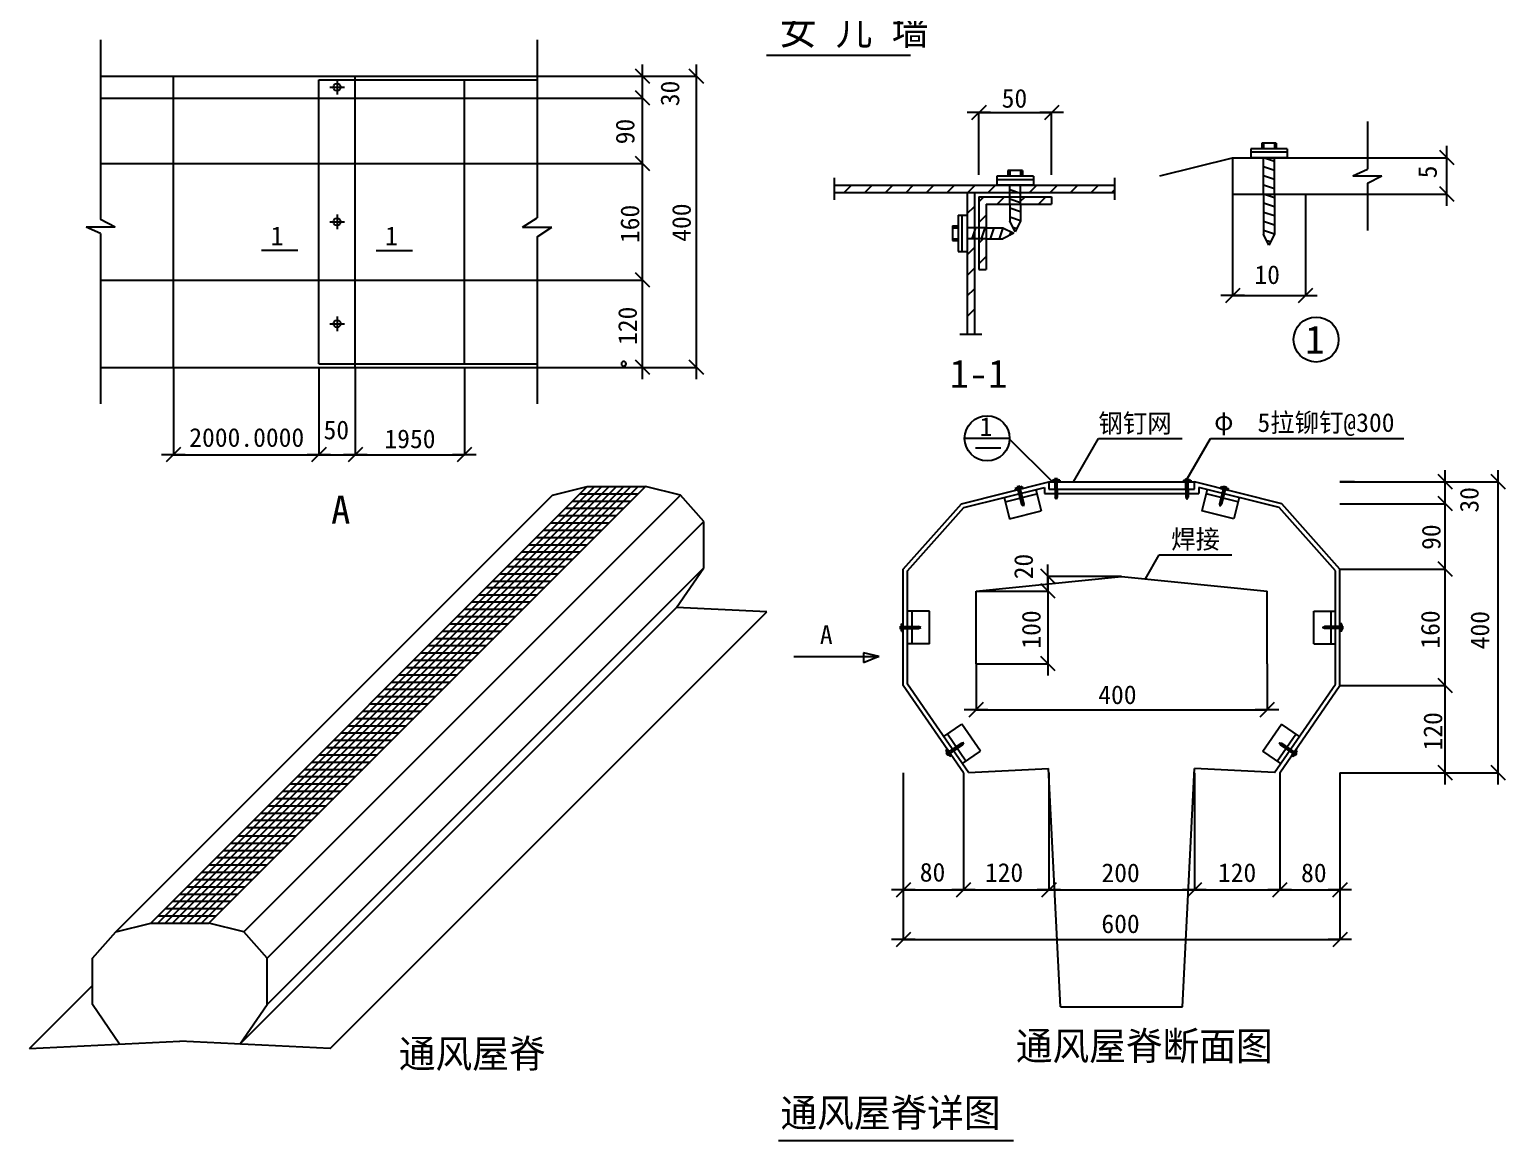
# Model space of a CAD drawing. Header units: metres. Extents: x -368 to 19916, y 1389 to 32176.
# Drawn here: x -368 to 19916, y 1389 to 16653 of the extents above; entities that cross this region are included whole.
import ezdxf

# ---------------------------------------------------------------- set-up
doc = ezdxf.new("R2010")
doc.units = ezdxf.units.M
for name, color, linetype in [('1', 2, 'Continuous'), ('2', 3, 'Continuous'), ('3', 4, 'Continuous'), ('4', 5, 'Continuous'), ('5', 6, 'Continuous'), ('标注', 2, 'Continuous')]:
    doc.layers.add(name, color=color, linetype=linetype)

# ---------------------------------------------------------------- blocks, each defined once
blk = doc.blocks.new('DOT')
at = {"layer": '2'}
blk.add_lwpolyline([(-32.5, 0, 1), (32.5, 0, 1)], format="xyb", close=True, dxfattribs=at)
blk = doc.blocks.new('_ArchTick')
blk.add_line((-0.54, 0), (0.54, 0))
at = {"color": 5, "linetype": 'ByBlock'}
blk.add_lwpolyline([(-0.33, -0.33), (0.33, 0.33)], dxfattribs=at)

msp = doc.modelspace()

# ---------------------------------------------------------------- hatches: boundary and pattern name
h = msp.add_hatch()
h.set_pattern_fill('PLAST', scale=3000)
h.paths.add_polyline_path([(18018.78, 14391.26), (18018.78, 14591.21), (18218.78, 14641.21), (17818.78, 14641.21), (18018.78, 14691.21), (18018.78, 14891.26), (16740.32, 14891.26), (16740.32, 14391.26), (17165.32, 14391.26)])
h.paths.add_polyline_path([(16165.32, 14391.26), (16590.32, 14391.26), (16590.32, 14891.26), (16415.32, 14891.26), (16165.32, 14891.26)])
at = {"layer": '5'}
h = msp.add_hatch(dxfattribs=at)
h.set_pattern_fill('PLAST', scale=1000)
h.paths.add_polyline_path([(15439.99, 10338.48), (15524.99, 10338.48), (15524.99, 10438.48), (15489.99, 10438.48), (13754.99, 10438.48), (13754.99, 10338.48), (13839.99, 10338.48)])
h.paths.add_polyline_path([(13724.99, 10438.48), (13689.99, 10438.48), (13639.99, 10438.48), (13639.99, 10338.48), (13724.99, 10338.48)])
h.paths.add_polyline_path([(15554.99, 10338.48), (15639.99, 10338.48), (15639.99, 10438.48), (15554.99, 10438.48)])

# ---------------------------------------------------------------- linework, layer by layer
for p, q in [((9760.41, 16301.94), (11739.27, 16301.94)), ((1608.27, 12011.07), (1608.27, 16011.07)), ((3608.27, 15961.07), (4108.27, 15961.07)), ((3608.27, 12061.07), (3608.27, 15961.07)), ((5608.27, 12061.07), (5608.27, 15961.07)), ((16165.32, 14891.26), (18018.78, 14891.26)), ((16740.32, 14841.26), (16590.32, 14891.26)), ((16590.32, 14391.26), (16590.32, 14891.26)), ((16740.32, 14391.26), (16740.32, 14891.26)), ((16740.32, 14716.26), (16590.32, 14766.26)), ((16740.32, 14591.26), (16590.32, 14641.26)), ((13102.61, 14254.59), (13102.61, 14514.59)), ((13252.61, 14398.73), (13102.61, 14448.73)), ((13252.61, 14254.59), (13252.61, 14514.59)), ((16740.32, 14466.26), (16590.32, 14516.26)), ((13252.61, 14273.73), (13102.61, 14323.73)), ((17165.32, 14391.26), (18018.78, 14391.26)), ((12777.61, 13929.59), (12517.61, 13929.59)), ((12633.48, 13929.59), (12583.48, 13779.59)), ((12758.48, 13929.59), (12708.48, 13779.59)), ((12777.61, 13779.59), (12517.61, 13779.59)), ((3608.27, 12061.07), (4108.27, 12061.07)), ((13639.99, 10438.48), (15639.99, 10438.48)), ((13724.99, 10338.48), (13724.99, 10438.48)), ((13754.99, 10338.48), (13754.99, 10438.48)), ((15524.99, 10338.48), (15524.99, 10438.48)), ((15554.99, 10338.48), (15554.99, 10438.48)), ((13839.99, 10338.48), (15439.99, 10338.48)), ((10137.05, 8036.4), (11306.44, 8036.4)), ((11306.44, 8036.4), (11092.9, 8087.21)), ((11092.9, 8087.21), (11092.9, 7955.09)), ((11092.9, 7955.09), (11296.27, 8036.4)), ((9922.88, 1388.73), (13153.94, 1388.73))]:
    msp.add_line(p, q)
at = {"layer": '1'}
for p, q in [((15165.32, 14641.26), (16165.32, 14891.26)), ((16165.32, 14891.26), (16165.32, 14391.26)), ((16165.32, 14391.26), (17165.32, 14391.26)), ((3321.34, 13615.87), (2821.34, 13615.87)), ((4395.21, 13615.87), (4895.21, 13615.87)), ((6817.07, 10254.89), (7297.07, 10374.89)), ((7297.07, 10374.89), (8097.07, 10374.89)), ((8577.07, 10254.89), (8097.07, 10374.89)), ((12439.99, 10138.48), (13639.99, 10438.48)), ((13639.99, 10438.48), (13639.99, 10338.48)), ((15639.99, 10338.48), (15639.99, 10438.48)), ((16839.99, 10138.48), (15639.99, 10438.48)), ((8897.07, 9894.89), (8577.07, 10254.89)), ((13639.99, 10338.48), (13839.99, 10338.48)), ((15439.99, 10338.48), (15639.99, 10338.48)), ((11639.99, 9238.48), (12439.99, 10138.48)), ((17639.99, 9238.48), (16839.99, 10138.48)), ((8897.07, 9254.89), (8897.07, 9894.89)), ((8523.65, 8713.67), (8897.07, 9254.89)), ((11639.99, 7638.48), (11639.99, 9238.48)), ((12639.99, 8938.48), (14639.99, 9138.48)), ((14639.99, 9138.48), (16639.99, 8938.48)), ((17639.99, 7638.48), (17639.99, 9238.48)), ((12639.99, 7938.48), (12639.99, 8938.48)), ((16639.99, 7938.48), (16639.99, 8938.48)), ((12466.7, 6440.29), (11639.99, 7638.48)), ((16813.27, 6440.29), (17639.99, 7638.48)), ((817.07, 4254.89), (1297.07, 4374.89)), ((1297.07, 4374.89), (2097.07, 4374.89)), ((2577.07, 4254.89), (2097.07, 4374.89)), ((497.07, 3894.89), (817.07, 4254.89)), ((2897.07, 3894.89), (2577.07, 4254.89)), ((497.07, 3254.89), (497.07, 3894.89)), ((2897.07, 3254.89), (2897.07, 3894.89)), ((870.49, 2713.67), (497.07, 3254.89)), ((2523.65, 2713.67), (2897.07, 3254.89))]:
    msp.add_line(p, q, dxfattribs=at)
msp.add_circle((17313.39, 12393.36), 309.5, dxfattribs=at)
at = {"layer": '2'}
for p, q in [((608.27, 16511.07), (608.27, 14041.99)), ((6608.27, 16511.07), (6608.27, 14064.63)), ((608.27, 16011.07), (6608.27, 16011.07)), ((3758.27, 15861.07), (3958.27, 15861.07)), ((3858.27, 15961.07), (3858.27, 15761.07)), ((4108.27, 12011.07), (4108.27, 16011.07)), ((4108.27, 15961.07), (6608.27, 15961.07)), ((608.27, 15711.07), (6608.27, 15711.07)), ((18018.78, 15391.26), (18018.78, 14735.32)), ((16415.32, 15016.26), (16415.32, 14891.26)), ((16915.32, 15016.26), (16415.32, 15016.26)), ((16765.32, 15091.26), (16565.32, 15091.26)), ((16565.32, 15091.26), (16565.32, 15016.26)), ((16590.32, 15091.26), (16590.32, 15016.26)), ((16740.32, 15091.26), (16740.32, 15016.26)), ((16765.32, 15091.26), (16765.32, 15016.26)), ((16915.32, 15016.26), (16915.32, 14891.26)), ((608.27, 14811.07), (6608.27, 14811.07)), ((16915.32, 14966.26), (16415.32, 14966.26)), ((16915.32, 14891.26), (16415.32, 14891.26)), ((16586.34, 14891.26), (16736.34, 14891.26)), ((10692.53, 14314.59), (10692.53, 14614.59)), ((12927.61, 14639.59), (12927.61, 14514.59)), ((13427.61, 14639.59), (12927.61, 14639.59)), ((13277.61, 14714.59), (13077.61, 14714.59)), ((13077.61, 14714.59), (13077.61, 14639.59)), ((13102.61, 14714.59), (13102.61, 14639.59)), ((13252.61, 14714.59), (13252.61, 14639.59)), ((13277.61, 14714.59), (13277.61, 14639.59)), ((13427.61, 14639.59), (13427.61, 14514.59)), ((14542.7, 14614.59), (14542.7, 14314.59)), ((17818.78, 14641.21), (18018.78, 14735.32)), ((17818.78, 14641.21), (18218.78, 14641.21)), ((18018.78, 14541.73), (18218.78, 14641.21)), ((10692.53, 14514.59), (14542.7, 14514.59)), ((10692.53, 14414.59), (14542.7, 14414.59)), ((12517.61, 14414.59), (12517.61, 12468.17)), ((12617.61, 14414.59), (12617.61, 12468.17)), ((13427.61, 14589.59), (12927.61, 14589.59)), ((13427.61, 14514.59), (12927.61, 14514.59)), ((18018.78, 14541.73), (18018.78, 13891.26)), ((12677.61, 14354.59), (13677.61, 14354.59)), ((12677.61, 14354.59), (12677.61, 13354.59)), ((12777.61, 14254.59), (13677.61, 14254.59)), ((12777.61, 14254.59), (12777.61, 13354.59)), ((13102.61, 14254.59), (13102.61, 14023.73)), ((13252.61, 14254.59), (13252.61, 14023.73)), ((13677.61, 14354.59), (13677.61, 14254.59)), ((16590.32, 14391.26), (16590.32, 13841.26)), ((16740.32, 14341.26), (16590.32, 14391.26)), ((16740.32, 14216.26), (16590.32, 14266.26)), ((16740.32, 14391.26), (16740.32, 13841.26)), ((808.27, 13938.2), (608.27, 14041.99)), ((3758.27, 14011.07), (3958.27, 14011.07)), ((3858.27, 14111.07), (3858.27, 13911.07)), ((6408.27, 13938.2), (6608.27, 14064.63)), ((12392.61, 14104.59), (12517.61, 14104.59)), ((12392.61, 14104.59), (12392.61, 13604.59)), ((12442.61, 14104.59), (12442.61, 13604.59)), ((12517.61, 14104.59), (12517.61, 13604.59)), ((13177.61, 13873.73), (13102.61, 14023.73)), ((13252.61, 14023.73), (13177.61, 13873.73)), ((16740.32, 14091.26), (16590.32, 14141.26)), ((16740.32, 13966.26), (16590.32, 14016.26)), ((808.27, 13938.2), (408.27, 13938.2)), ((608.27, 13848.89), (408.27, 13938.2)), ((608.27, 13848.89), (608.27, 11511.07)), ((6408.27, 13938.2), (6808.27, 13938.2)), ((6608.27, 13806.41), (6808.27, 13938.2)), ((6608.27, 13806.41), (6608.27, 11511.07)), ((12317.61, 13954.59), (12392.61, 13954.59)), ((12317.61, 13954.59), (12317.61, 13754.59)), ((12317.61, 13929.59), (12392.61, 13929.59)), ((12777.61, 13929.59), (13008.48, 13929.59)), ((13008.48, 13929.59), (13158.48, 13854.59)), ((13158.48, 13854.59), (13008.48, 13779.59)), ((16740.32, 13841.26), (16590.32, 13891.26)), ((16665.32, 13691.26), (16590.32, 13841.26)), ((16740.32, 13841.26), (16665.32, 13691.26)), ((12317.61, 13779.59), (12392.61, 13779.59)), ((12317.61, 13754.59), (12392.61, 13754.59)), ((12392.61, 13604.59), (12517.61, 13604.59)), ((12777.61, 13779.59), (13008.48, 13779.59)), ((16686.75, 13734.11), (16635.32, 13751.26)), ((608.27, 13211.07), (6608.27, 13211.07)), ((12677.61, 13354.59), (12777.61, 13354.59)), ((3758.27, 12611.07), (3958.27, 12611.07)), ((3858.27, 12711.07), (3858.27, 12511.07)), ((12417.61, 12468.17), (12717.61, 12468.17)), ((608.27, 12011.07), (6608.27, 12011.07)), ((4108.27, 12061.07), (6608.27, 12061.07)), ((13092.21, 11036.26), (12482.71, 11036.26)), ((13689.99, 10438.48), (13092.21, 11036.26)), ((13979.4, 10438.48), (14324.53, 11036.26)), ((14324.53, 11036.26), (15471.59, 11036.26)), ((15541.88, 10478.48), (15863.92, 11036.26)), ((15863.92, 11036.26), (18516.8, 11036.26)), ((12981.59, 10902.83), (12630.06, 10902.83)), ((1297.07, 4374.89), (7297.07, 10374.89)), ((2097.07, 4374.89), (8097.07, 10374.89)), ((12472.52, 10084.77), (13579.99, 10361.63)), ((13272.36, 10372.59), (13175.37, 10348.24)), ((13175.37, 10348.24), (13181.46, 10324)), ((13274.8, 10362.89), (13177.81, 10338.55)), ((13278.45, 10348.35), (13181.46, 10324)), ((13239.62, 10379.84), (13200.82, 10370.1)), ((13200.82, 10370.1), (13204.47, 10355.55)), ((13205.67, 10371.32), (13209.32, 10356.77)), ((13234.77, 10378.62), (13238.42, 10364.07)), ((13239.62, 10379.84), (13243.27, 10365.29)), ((13272.36, 10372.59), (13278.45, 10348.35)), ((13579.99, 10361.63), (13579.99, 10278.48)), ((13689.99, 10463.48), (13689.99, 10438.48)), ((13789.99, 10463.48), (13689.99, 10463.48)), ((13789.99, 10453.48), (13689.99, 10453.48)), ((13789.99, 10438.48), (13689.99, 10438.48)), ((13719.99, 10478.48), (13719.99, 10463.48)), ((13759.99, 10478.48), (13719.99, 10478.48)), ((13724.19, 10438.48), (13754.19, 10438.48)), ((13724.99, 10478.48), (13724.99, 10463.48)), ((13754.99, 10478.48), (13754.99, 10463.48)), ((13759.99, 10478.48), (13759.99, 10463.48)), ((13789.99, 10463.48), (13789.99, 10438.48)), ((15489.99, 10463.48), (15489.99, 10438.48)), ((15489.99, 10463.48), (15589.99, 10463.48)), ((15489.99, 10453.48), (15589.99, 10453.48)), ((15489.99, 10438.48), (15589.99, 10438.48)), ((15519.99, 10478.48), (15559.99, 10478.48)), ((15519.99, 10478.48), (15519.99, 10463.48)), ((15524.99, 10478.48), (15524.99, 10463.48)), ((15555.78, 10438.48), (15525.78, 10438.48)), ((15554.99, 10478.48), (15554.99, 10463.48)), ((15559.99, 10478.48), (15559.99, 10463.48)), ((15589.99, 10463.48), (15589.99, 10438.48)), ((15699.99, 10361.63), (15699.99, 10278.48)), ((16807.45, 10084.77), (15699.99, 10361.63)), ((16007.61, 10372.59), (16001.52, 10348.35)), ((16001.52, 10348.35), (16098.51, 10324)), ((16005.17, 10362.89), (16102.16, 10338.55)), ((16007.61, 10372.59), (16104.6, 10348.24)), ((16040.36, 10379.84), (16036.7, 10365.29)), ((16040.36, 10379.84), (16079.15, 10370.1)), ((16045.2, 10378.62), (16041.55, 10364.07)), ((16074.3, 10371.32), (16070.65, 10356.77)), ((16079.15, 10370.1), (16075.5, 10355.55)), ((16104.6, 10348.24), (16098.51, 10324)), ((817.07, 4254.89), (6817.07, 10254.89)), ((2577.07, 4254.89), (8577.07, 10254.89)), ((13026.25, 10223.2), (13099.01, 9932.16)), ((13040.8, 10164.99), (13477.37, 10274.13)), ((13214.64, 10332.33), (13243.73, 10339.63)), ((13246.94, 10330.13), (13215.41, 10332.52)), ((13215.41, 10332.52), (13266.54, 10128.84)), ((13253.03, 10305.88), (13221.5, 10308.27)), ((13259.12, 10281.63), (13227.58, 10284.02)), ((13265.2, 10257.38), (13233.67, 10259.78)), ((13271.29, 10233.13), (13239.76, 10235.53)), ((13244.51, 10339.82), (13295.64, 10136.14)), ((13277.38, 10208.89), (13245.85, 10211.28)), ((13283.46, 10184.64), (13251.93, 10187.03)), ((13289.55, 10160.39), (13258.02, 10162.79)), ((13462.82, 10332.34), (13535.58, 10041.3)), ((13579.99, 10278.48), (15699.99, 10278.48)), ((13724.99, 10338.48), (13724.99, 10228.48)), ((13754.99, 10328.48), (13724.99, 10338.48)), ((13754.99, 10303.48), (13724.99, 10313.48)), ((13754.99, 10278.48), (13724.99, 10288.48)), ((13754.99, 10253.48), (13724.99, 10263.48)), ((13754.99, 10228.48), (13724.99, 10238.48)), ((13739.99, 10198.48), (13724.99, 10228.48)), ((13744.27, 10207.05), (13733.99, 10210.48)), ((13754.99, 10228.48), (13739.99, 10198.48)), ((13754.99, 10338.48), (13754.99, 10228.48)), ((15524.99, 10328.48), (15554.99, 10338.48)), ((15524.99, 10338.48), (15524.99, 10228.48)), ((15524.99, 10303.48), (15554.99, 10313.48)), ((15524.99, 10278.48), (15554.99, 10288.48)), ((15524.99, 10253.48), (15554.99, 10263.48)), ((15524.99, 10228.48), (15554.99, 10238.48)), ((15524.99, 10228.48), (15539.99, 10198.48)), ((15535.7, 10207.05), (15545.99, 10210.48)), ((15539.99, 10198.48), (15554.99, 10228.48)), ((15554.99, 10338.48), (15554.99, 10228.48)), ((15817.16, 10332.34), (15744.39, 10041.3)), ((16239.17, 10164.99), (15802.6, 10274.13)), ((16035.46, 10339.82), (15984.33, 10136.14)), ((15990.42, 10160.39), (16021.95, 10162.79)), ((15996.51, 10184.64), (16028.04, 10187.03)), ((16002.59, 10208.89), (16034.12, 10211.28)), ((16008.68, 10233.13), (16040.21, 10235.53)), ((16064.56, 10332.52), (16013.43, 10128.84)), ((16014.77, 10257.38), (16046.3, 10259.78)), ((16020.86, 10281.63), (16052.39, 10284.02)), ((16026.94, 10305.88), (16058.47, 10308.27)), ((16033.03, 10330.13), (16064.56, 10332.52)), ((16065.33, 10332.33), (16036.24, 10339.63)), ((16253.72, 10223.2), (16180.96, 9932.16)), ((11699.99, 9215.67), (12472.52, 10084.77)), ((13099.01, 9932.16), (13535.58, 10041.3)), ((13295.64, 10136.14), (13264.11, 10138.54)), ((13288.4, 10103.4), (13266.54, 10128.84)), ((13290.47, 10112.75), (13279.65, 10113.57)), ((13295.64, 10136.14), (13288.4, 10103.4)), ((16180.96, 9932.16), (15744.39, 10041.3)), ((15984.33, 10136.14), (16015.86, 10138.54)), ((15984.33, 10136.14), (15991.57, 10103.4)), ((15989.5, 10112.75), (16000.32, 10113.57)), ((15991.57, 10103.4), (16013.43, 10128.84)), ((17579.99, 9215.67), (16807.45, 10084.77)), ((17640.05, 10138.48), (19089.14, 10138.48)), ((19088.96, 9238.66), (19088.96, 10138.3)), ((2897.07, 3894.89), (8897.07, 9894.89)), ((14966.82, 9105.8), (15156.91, 9435.02)), ((15156.91, 9435.02), (16156.91, 9435.02)), ((2897.07, 3254.89), (8897.07, 9254.89)), ((11699.99, 7657.17), (11699.99, 9215.67)), ((17579.99, 7657.17), (17579.99, 9215.67)), ((2523.65, 2713.67), (8523.65, 8713.67)), ((3762.46, 2651.73), (9762.46, 8651.73)), ((9762.46, 8651.73), (8523.65, 8713.67)), ((11999.99, 8661.42), (11699.99, 8661.42)), ((11759.99, 8211.42), (11759.99, 8661.42)), ((11999.99, 8211.42), (11999.99, 8661.42)), ((17279.99, 8211.42), (17279.99, 8661.42)), ((17279.99, 8661.42), (17579.99, 8661.42)), ((17519.99, 8211.42), (17519.99, 8661.42)), ((11599.99, 8416.44), (11599.99, 8456.44)), ((11599.99, 8456.44), (11614.99, 8456.44)), ((11599.99, 8451.44), (11614.99, 8451.44)), ((11599.99, 8421.44), (11614.99, 8421.44)), ((11599.99, 8416.44), (11614.99, 8416.44)), ((11614.99, 8486.44), (11639.99, 8486.44)), ((11614.99, 8386.44), (11614.99, 8486.44)), ((11614.99, 8386.44), (11639.99, 8386.44)), ((11624.99, 8386.44), (11624.99, 8486.44)), ((11639.99, 8386.44), (11639.99, 8486.44)), ((11639.99, 8452.23), (11639.99, 8422.23)), ((11639.99, 8451.44), (11849.99, 8451.44)), ((11639.99, 8421.44), (11849.99, 8421.44)), ((11674.99, 8421.44), (11664.99, 8451.44)), ((11699.99, 8421.44), (11689.99, 8451.44)), ((11724.99, 8421.44), (11714.99, 8451.44)), ((11749.99, 8421.44), (11739.99, 8451.44)), ((11774.99, 8421.44), (11764.99, 8451.44)), ((11799.99, 8421.44), (11789.99, 8451.44)), ((11824.99, 8421.44), (11814.99, 8451.44)), ((11849.99, 8421.44), (11839.99, 8451.44)), ((11879.99, 8436.44), (11849.99, 8451.44)), ((11849.99, 8421.44), (11879.99, 8436.44)), ((11871.41, 8432.15), (11867.99, 8442.44)), ((17399.99, 8436.44), (17429.99, 8451.44)), ((17429.99, 8421.44), (17399.99, 8436.44)), ((17408.56, 8432.15), (17411.99, 8442.44)), ((17639.99, 8451.44), (17429.99, 8451.44)), ((17429.99, 8421.44), (17439.99, 8451.44)), ((17639.99, 8421.44), (17429.99, 8421.44)), ((17454.99, 8421.44), (17464.99, 8451.44)), ((17479.99, 8421.44), (17489.99, 8451.44)), ((17504.99, 8421.44), (17514.99, 8451.44)), ((17529.99, 8421.44), (17539.99, 8451.44)), ((17554.99, 8421.44), (17564.99, 8451.44)), ((17579.99, 8421.44), (17589.99, 8451.44)), ((17604.99, 8421.44), (17614.99, 8451.44)), ((17639.99, 8386.44), (17639.99, 8486.44)), ((17664.99, 8486.44), (17639.99, 8486.44)), ((17639.99, 8452.23), (17639.99, 8422.23)), ((17664.99, 8386.44), (17639.99, 8386.44)), ((17654.99, 8386.44), (17654.99, 8486.44)), ((17664.99, 8386.44), (17664.99, 8486.44)), ((17679.99, 8456.44), (17664.99, 8456.44)), ((17679.99, 8451.44), (17664.99, 8451.44)), ((17679.99, 8421.44), (17664.99, 8421.44)), ((17679.99, 8416.44), (17664.99, 8416.44)), ((17679.99, 8416.44), (17679.99, 8456.44)), ((11999.99, 8211.42), (11699.99, 8211.42)), ((17279.99, 8211.42), (17579.99, 8211.42)), ((12537.16, 6443.81), (11699.99, 7657.17)), ((16742.81, 6443.81), (17579.99, 7657.17)), ((12196.42, 6937.67), (12443.35, 7108.04)), ((12698.9, 6737.65), (12443.35, 7108.04)), ((16581.07, 6737.65), (16836.62, 7108.04)), ((17083.55, 6937.67), (16836.62, 7108.04)), ((12501.36, 6601.35), (12245.8, 6971.74)), ((16778.61, 6601.35), (17034.17, 6971.74)), ((12225.84, 6745.35), (12246.42, 6759.55)), ((12282.63, 6663.04), (12225.84, 6745.35)), ((12230.53, 6712.14), (12242.88, 6720.66)), ((12253.25, 6679.22), (12230.53, 6712.14)), ((12233.37, 6708.03), (12245.72, 6716.54)), ((12290.86, 6668.72), (12234.07, 6751.03)), ((12303.21, 6677.24), (12246.42, 6759.55)), ((12265.84, 6731.4), (12282.88, 6706.7)), ((12266.29, 6730.74), (12439.14, 6850)), ((12283.33, 6706.05), (12456.18, 6825.31)), ((12312.14, 6725.93), (12286.87, 6744.94)), ((12332.72, 6740.12), (12307.45, 6759.14)), ((12353.29, 6754.32), (12328.02, 6773.34)), ((12373.87, 6768.52), (12348.6, 6787.53)), ((12394.45, 6782.72), (12369.18, 6801.73)), ((12415.02, 6796.91), (12389.76, 6815.93)), ((12435.6, 6811.11), (12410.33, 6830.13)), ((12456.18, 6825.31), (12430.91, 6844.32)), ((12472.35, 6854.69), (12439.14, 6850)), ((12451.98, 6567.27), (12698.9, 6737.65)), ((12456.18, 6825.31), (12472.35, 6854.69)), ((12467.73, 6846.3), (12459.07, 6852.82)), ((16827.99, 6567.27), (16581.07, 6737.65)), ((16823.79, 6825.31), (16807.62, 6854.69)), ((16807.62, 6854.69), (16840.83, 6850)), ((16812.24, 6846.3), (16820.9, 6852.82)), ((16823.79, 6825.31), (16849.06, 6844.32)), ((16996.64, 6706.05), (16823.79, 6825.31)), ((17013.68, 6730.74), (16840.83, 6850)), ((16844.37, 6811.11), (16869.64, 6830.13)), ((16864.95, 6796.91), (16890.21, 6815.93)), ((16885.52, 6782.72), (16910.79, 6801.73)), ((16906.1, 6768.52), (16931.37, 6787.53)), ((16926.68, 6754.32), (16951.95, 6773.34)), ((16947.25, 6740.12), (16972.52, 6759.14)), ((16967.83, 6725.93), (16993.1, 6744.94)), ((16976.76, 6677.24), (17033.55, 6759.55)), ((16989.11, 6668.72), (17045.9, 6751.03)), ((17014.13, 6731.4), (16997.09, 6706.7)), ((16997.34, 6663.04), (17054.13, 6745.35)), ((17026.72, 6679.22), (17049.44, 6712.14)), ((17054.13, 6745.35), (17033.55, 6759.55)), ((17046.6, 6708.03), (17034.26, 6716.54)), ((17049.44, 6712.14), (17037.09, 6720.66)), ((12250.41, 6683.33), (12262.75, 6691.85)), ((12253.25, 6679.22), (12265.59, 6687.74)), ((12282.63, 6663.04), (12303.21, 6677.24)), ((12537.16, 6443.81), (13636.97, 6498.8)), ((13800.76, 3222.89), (13636.97, 6498.8)), ((15479.21, 3222.89), (15643, 6498.8)), ((16742.81, 6443.81), (15643, 6498.8)), ((16997.34, 6663.04), (16976.76, 6677.24)), ((17026.72, 6679.22), (17014.38, 6687.74)), ((17029.56, 6683.33), (17017.22, 6691.85)), ((-368.32, 2651.73), (497.07, 3517.12)), ((13800.76, 3222.89), (15479.21, 3222.89)), ((-368.32, 2651.73), (1697.07, 2755)), ((3762.46, 2651.73), (1697.07, 2755))]:
    msp.add_line(p, q, dxfattribs=at)
for centre, radius in [((3858.27, 15861.07), 50), ((3858.27, 14011.07), 50), ((3858.27, 12611.07), 50), ((12792.21, 11036.26), 309.5)]:
    msp.add_circle(centre, radius, dxfattribs=at)
for points in [[(19088.93, 10138.3), (19088.99, 10138.3), (19088.96, 10138.48)], [(19088.93, 9238.66), (19088.99, 9238.66), (19088.96, 9238.48)]]:
    msp.add_solid(points, dxfattribs=at)
at = {"layer": '3'}
for p, q in [((6608.34, 16011.07), (8057.43, 16011.07)), ((6608.34, 16011.07), (8797.95, 16011.07)), ((8057.25, 15711.25), (8057.25, 16010.89)), ((8797.77, 12011.25), (8797.77, 16010.89)), ((6608.34, 15711.07), (8057.43, 15711.07)), ((6608.34, 15711.07), (8057.43, 15711.07)), ((8057.25, 14811.25), (8057.25, 15710.89)), ((12677.61, 14654.59), (12677.61, 15511.88)), ((12677.79, 15511.7), (13677.43, 15511.7)), ((13677.61, 14654.59), (13677.61, 15511.88)), ((6608.34, 14811.07), (8057.43, 14811.07)), ((6608.34, 14811.07), (8057.43, 14811.07)), ((8057.25, 13211.25), (8057.25, 14810.89)), ((18018.85, 14891.26), (19111.77, 14891.26)), ((19111.59, 14391.44), (19111.59, 14891.08)), ((16165.32, 14391.19), (16165.32, 12996.52)), ((17165.32, 14391.19), (17165.32, 12996.52)), ((18018.85, 14391.26), (19111.77, 14391.26)), ((6608.34, 13211.07), (8057.43, 13211.07)), ((6608.34, 13211.07), (8057.43, 13211.07)), ((8057.25, 12011.25), (8057.25, 13210.89)), ((16165.5, 12996.7), (17165.14, 12996.7)), ((1608.27, 12011.01), (1608.27, 10810.84)), ((3608.27, 12011.01), (3608.27, 10810.84)), ((3608.27, 12011.01), (3608.27, 10810.84)), ((4108.27, 12011.01), (4108.27, 10810.84)), ((4108.27, 12011.01), (4108.27, 10810.84)), ((5608.27, 12011.01), (5608.27, 10810.84)), ((6608.34, 12011.07), (8057.43, 12011.07)), ((6608.34, 12011.07), (8797.95, 12011.07)), ((1608.45, 10811.02), (3608.09, 10811.02)), ((3608.45, 10811.02), (4108.09, 10811.02)), ((4108.45, 10811.02), (5608.09, 10811.02)), ((17839.99, 10438.48), (17639.99, 10438.48)), ((17640.05, 10438.48), (19816.84, 10438.48)), ((17640.05, 10438.48), (19089.14, 10438.48)), ((19088.96, 10138.66), (19088.96, 10438.3)), ((19816.66, 6440.47), (19816.66, 10438.3)), ((17640.05, 10138.48), (19089.14, 10138.48)), ((14639.92, 9138.48), (13628.66, 9138.48)), ((13628.84, 8938.66), (13628.84, 9138.3)), ((17640.05, 9238.48), (19089.14, 9238.48)), ((19088.96, 7638.66), (19088.96, 9238.3)), ((12640.05, 8938.48), (13629.02, 8938.48)), ((12640.05, 8938.48), (13629.02, 8938.48)), ((13628.84, 7938.66), (13628.84, 8938.3)), ((12639.99, 7938.42), (12639.99, 7305.31)), ((12640.05, 7938.48), (13629.02, 7938.48)), ((16639.99, 7938.42), (16639.99, 7305.31)), ((17640.05, 7638.48), (19089.14, 7638.48)), ((19088.96, 6440.47), (19088.96, 7638.3)), ((12640.17, 7305.49), (16639.81, 7305.49)), ((11639.99, 6440.22), (11639.99, 4149.33)), ((11639.99, 6440.22), (11639.99, 4831.41)), ((12466.7, 6440.22), (12466.7, 4831.41)), ((13639.89, 6440.22), (13639.89, 4831.41)), ((15640.08, 6440.22), (15640.08, 4831.41)), ((16813.27, 6440.22), (16813.27, 4831.41)), ((17639.99, 6440.22), (17639.99, 4831.41)), ((17639.99, 6440.22), (17639.99, 4149.33)), ((17640.05, 6440.29), (19816.84, 6440.29)), ((17640.05, 6440.29), (19089.14, 6440.29)), ((11640.17, 4831.59), (12466.52, 4831.59)), ((12466.88, 4831.59), (13639.71, 4831.59)), ((13640.07, 4831.59), (15639.9, 4831.59)), ((15640.26, 4831.59), (16813.09, 4831.59)), ((16813.45, 4831.59), (17639.81, 4831.59)), ((11640.17, 4149.51), (17639.81, 4149.51))]:
    msp.add_line(p, q, dxfattribs=at)
for points in [[(8057.22, 16010.89), (8057.28, 16010.89), (8057.25, 16011.07)], [(8797.74, 16010.89), (8797.8, 16010.89), (8797.77, 16011.07)], [(8057.22, 15711.25), (8057.28, 15711.25), (8057.25, 15711.07)], [(8057.22, 15710.89), (8057.28, 15710.89), (8057.25, 15711.07)], [(12677.79, 15511.73), (12677.79, 15511.67), (12677.61, 15511.7)], [(13677.43, 15511.73), (13677.43, 15511.67), (13677.61, 15511.7)], [(8057.22, 14811.25), (8057.28, 14811.25), (8057.25, 14811.07)], [(8057.22, 14810.89), (8057.28, 14810.89), (8057.25, 14811.07)], [(19111.56, 14891.08), (19111.62, 14891.08), (19111.59, 14891.26)], [(19111.56, 14391.44), (19111.62, 14391.44), (19111.59, 14391.26)], [(8057.22, 13211.25), (8057.28, 13211.25), (8057.25, 13211.07)], [(8057.22, 13210.89), (8057.28, 13210.89), (8057.25, 13211.07)], [(16165.5, 12996.73), (16165.5, 12996.67), (16165.32, 12996.7)], [(17165.14, 12996.73), (17165.14, 12996.67), (17165.32, 12996.7)], [(8057.22, 12011.25), (8057.28, 12011.25), (8057.25, 12011.07)], [(8797.74, 12011.25), (8797.8, 12011.25), (8797.77, 12011.07)], [(1608.45, 10811.05), (1608.45, 10810.99), (1608.27, 10811.02)], [(3608.09, 10811.05), (3608.09, 10810.99), (3608.27, 10811.02)], [(3608.45, 10811.05), (3608.45, 10810.99), (3608.27, 10811.02)], [(4108.09, 10811.05), (4108.09, 10810.99), (4108.27, 10811.02)], [(4108.45, 10811.05), (4108.45, 10810.99), (4108.27, 10811.02)], [(5608.09, 10811.05), (5608.09, 10810.99), (5608.27, 10811.02)], [(19088.93, 10438.3), (19088.99, 10438.3), (19088.96, 10438.48)], [(19816.63, 10438.3), (19816.69, 10438.3), (19816.66, 10438.48)], [(19088.93, 10138.66), (19088.99, 10138.66), (19088.96, 10138.48)], [(13628.81, 9138.3), (13628.87, 9138.3), (13628.84, 9138.48)], [(19088.93, 9238.3), (19088.99, 9238.3), (19088.96, 9238.48)], [(13628.81, 8938.66), (13628.87, 8938.66), (13628.84, 8938.48)], [(13628.81, 8938.3), (13628.87, 8938.3), (13628.84, 8938.48)], [(13628.81, 7938.66), (13628.87, 7938.66), (13628.84, 7938.48)], [(19088.93, 7638.66), (19088.99, 7638.66), (19088.96, 7638.48)], [(19088.93, 7638.3), (19088.99, 7638.3), (19088.96, 7638.48)], [(12640.17, 7305.52), (12640.17, 7305.46), (12639.99, 7305.49)], [(16639.81, 7305.52), (16639.81, 7305.46), (16639.99, 7305.49)], [(19088.93, 6440.47), (19088.99, 6440.47), (19088.96, 6440.29)], [(19816.63, 6440.47), (19816.69, 6440.47), (19816.66, 6440.29)], [(11640.17, 4831.62), (11640.17, 4831.56), (11639.99, 4831.59)], [(12466.52, 4831.62), (12466.52, 4831.56), (12466.7, 4831.59)], [(12466.88, 4831.62), (12466.88, 4831.56), (12466.7, 4831.59)], [(13639.71, 4831.62), (13639.71, 4831.56), (13639.89, 4831.59)], [(13640.07, 4831.62), (13640.07, 4831.56), (13639.89, 4831.59)], [(15639.9, 4831.62), (15639.9, 4831.56), (15640.08, 4831.59)], [(15640.26, 4831.62), (15640.26, 4831.56), (15640.08, 4831.59)], [(16813.09, 4831.62), (16813.09, 4831.56), (16813.27, 4831.59)], [(16813.45, 4831.62), (16813.45, 4831.56), (16813.27, 4831.59)], [(17639.81, 4831.62), (17639.81, 4831.56), (17639.99, 4831.59)], [(11640.17, 4149.54), (11640.17, 4149.48), (11639.99, 4149.51)], [(17639.81, 4149.54), (17639.81, 4149.48), (17639.99, 4149.51)]]:
    msp.add_solid(points, dxfattribs=at)
at = {"layer": '5'}
for p, q in [((10828.69, 14414.59), (10928.69, 14514.59)), ((11111.53, 14414.59), (11211.53, 14514.59)), ((11394.38, 14414.59), (11494.38, 14514.59)), ((11677.22, 14414.59), (11777.22, 14514.59)), ((11960.06, 14414.59), (12060.06, 14514.59)), ((12242.9, 14414.59), (12342.9, 14514.59)), ((12517.61, 14406.46), (12525.75, 14414.59)), ((12525.75, 14414.59), (12625.75, 14514.59)), ((12808.59, 14414.59), (12908.59, 14514.59)), ((13374.27, 14414.59), (13474.27, 14514.59)), ((13657.12, 14414.59), (13757.12, 14514.59)), ((13939.96, 14414.59), (14039.96, 14514.59)), ((14222.8, 14414.59), (14322.8, 14514.59)), ((14505.65, 14414.59), (14542.7, 14451.65)), ((12517.61, 14123.62), (12617.61, 14223.62)), ((12677.61, 14283.62), (12748.59, 14354.59)), ((12931.43, 14254.59), (13031.43, 14354.59)), ((13252.61, 14292.93), (13314.27, 14354.59)), ((13497.12, 14254.59), (13597.12, 14354.59)), ((12677.61, 14000.77), (12777.61, 14100.77)), ((13252.61, 14148.73), (13102.61, 14198.73)), ((13252.61, 14023.73), (13102.61, 14073.73)), ((12883.48, 13929.59), (12833.48, 13779.59)), ((13008.48, 13929.59), (12958.48, 13779.59)), ((13115.62, 13876.02), (13098.48, 13824.59)), ((13199.04, 13916.59), (13147.61, 13933.73)), ((12517.61, 13557.93), (12617.61, 13657.93)), ((12677.61, 13717.93), (12739.27, 13779.59)), ((12677.61, 13435.09), (12777.61, 13535.09)), ((12517.61, 13275.09), (12617.61, 13375.09)), ((12517.61, 12992.25), (12617.61, 13092.25)), ((12517.61, 12709.4), (12617.61, 12809.4)), ((1397.07, 4374.89), (7397.07, 10374.89)), ((1497.07, 4374.89), (7497.07, 10374.89)), ((1597.07, 4374.89), (7597.07, 10374.89)), ((1697.07, 4374.89), (7697.07, 10374.89)), ((1797.07, 4374.89), (7797.07, 10374.89)), ((1897.07, 4374.89), (7897.07, 10374.89)), ((1997.07, 4374.89), (7997.07, 10374.89)), ((13754.99, 10428.48), (13724.99, 10438.48)), ((13754.99, 10403.48), (13724.99, 10413.48)), ((13754.99, 10378.48), (13724.99, 10388.48)), ((13754.99, 10353.48), (13724.99, 10363.48)), ((15524.99, 10428.48), (15554.99, 10438.48)), ((15524.99, 10403.48), (15554.99, 10413.48)), ((15524.99, 10378.48), (15554.99, 10388.48)), ((15524.99, 10353.48), (15554.99, 10363.48)), ((7097.07, 10174.89), (7897.07, 10174.89)), ((7197.07, 10274.89), (7997.07, 10274.89)), ((6897.07, 9974.89), (7697.07, 9974.89)), ((6997.07, 10074.89), (7797.07, 10074.89)), ((6697.07, 9774.89), (7497.07, 9774.89)), ((6797.07, 9874.89), (7597.07, 9874.89)), ((6497.07, 9574.89), (7297.07, 9574.89)), ((6597.07, 9674.89), (7397.07, 9674.89)), ((6297.07, 9374.89), (7097.07, 9374.89)), ((6397.07, 9474.89), (7197.07, 9474.89)), ((6097.07, 9174.89), (6897.07, 9174.89)), ((6197.07, 9274.89), (6997.07, 9274.89)), ((5912.27, 8988.18), (6712.27, 8988.18)), ((5997.07, 9074.89), (6797.07, 9074.89)), ((5712.27, 8788.18), (6512.27, 8788.18)), ((5812.27, 8888.18), (6612.27, 8888.18)), ((5512.27, 8588.18), (6312.27, 8588.18)), ((5612.27, 8688.18), (6412.27, 8688.18)), ((5312.27, 8388.18), (6112.27, 8388.18)), ((5412.27, 8488.18), (6212.27, 8488.18)), ((5112.27, 8188.18), (5912.27, 8188.18)), ((5212.27, 8288.18), (6012.27, 8288.18)), ((4912.27, 7988.18), (5712.27, 7988.18)), ((5012.27, 8088.18), (5812.27, 8088.18)), ((4712.27, 7788.18), (5512.27, 7788.18)), ((4812.27, 7888.18), (5612.27, 7888.18)), ((4512.27, 7588.18), (5312.27, 7588.18)), ((4612.27, 7688.18), (5412.27, 7688.18)), ((4312.27, 7388.18), (5112.27, 7388.18)), ((4412.27, 7488.18), (5212.27, 7488.18)), ((4112.27, 7188.18), (4912.27, 7188.18)), ((4212.27, 7288.18), (5012.27, 7288.18)), ((3912.27, 6988.18), (4712.27, 6988.18)), ((4012.27, 7088.18), (4812.27, 7088.18)), ((3712.27, 6788.18), (4512.27, 6788.18)), ((3812.27, 6888.18), (4612.27, 6888.18)), ((3512.27, 6588.18), (4312.27, 6588.18)), ((3612.27, 6688.18), (4412.27, 6688.18)), ((3212.27, 6288.18), (4012.27, 6288.18)), ((3312.27, 6388.18), (4112.27, 6388.18)), ((3412.27, 6488.18), (4212.27, 6488.18)), ((3012.27, 6088.18), (3812.27, 6088.18)), ((3112.27, 6188.18), (3912.27, 6188.18)), ((2812.27, 5888.18), (3612.27, 5888.18)), ((2912.27, 5988.18), (3712.27, 5988.18)), ((2612.27, 5688.18), (3412.27, 5688.18)), ((2712.27, 5788.18), (3512.27, 5788.18)), ((2497.07, 5574.89), (3297.07, 5574.89)), ((2197.07, 5274.89), (2997.07, 5274.89)), ((2297.07, 5374.89), (3097.07, 5374.89)), ((2397.07, 5474.89), (3197.07, 5474.89)), ((1997.07, 5074.89), (2797.07, 5074.89)), ((2097.07, 5174.89), (2897.07, 5174.89)), ((1797.07, 4874.89), (2597.07, 4874.89)), ((1897.07, 4974.89), (2697.07, 4974.89)), ((1597.07, 4674.89), (2397.07, 4674.89)), ((1697.07, 4774.89), (2497.07, 4774.89)), ((1397.07, 4474.89), (2197.07, 4474.89)), ((1497.07, 4574.89), (2297.07, 4574.89))]:
    msp.add_line(p, q, dxfattribs=at)

# ---------------------------------------------------------------- block references
at = {"rotation": 270}
msp.add_blockref('DOT', (7797.77, 12061.07), dxfattribs=at)
at = {"layer": '标注', "xscale": 300, "yscale": 300, "zscale": 300}
for p, rotation in [((8057.43, 16011.07), 90), ((8797.77, 16011.07), 90), ((8057.43, 15711.07), 90), ((12677.79, 15511.7), 180), ((13677.61, 15511.88), 180), ((19111.77, 14891.26), 90), ((8057.25, 14810.89), 90), ((19111.59, 14391.26), 90), ((8057.25, 13210.89), 90), ((16165.5, 12996.7), 180), ((17165.32, 12996.52), 180), ((8057.43, 12011.07), 90), ((8797.8, 12011.25), 90), ((1608.45, 10811.02), 180), ((3608.09, 10811.05), 180), ((4108.27, 10811.23), 180), ((5608.27, 10810.84), 180), ((19088.96, 10438.48), 90), ((19816.84, 10438.48), 90), ((19088.96, 10138.3), 90), ((19088.93, 9238.3), 90), ((13628.66, 9138.48), 90), ((13628.87, 8938.66), 90), ((13628.81, 7938.66), 90), ((19088.99, 7638.66), 90), ((12640.12, 7305.49), 180), ((16640.06, 7305.56), 180), ((19088.96, 6440.47), 90), ((19816.84, 6440.29), 90), ((11639.99, 4831.59), 180), ((12466.86, 4831.57), 180), ((13639.62, 4831.17), 180), ((15640.08, 4831.41), 180), ((16813.09, 4831.56), 180), ((17639.81, 4831.62), 180), ((11639.99, 4149.51), 180), ((17639.91, 4149.44), 180)]:
    msp.add_blockref('_ArchTick', p, dxfattribs=dict(at, rotation=rotation))

# ---------------------------------------------------------------- texts
for s, p in [('30', (8561.58, 15599.43)), ('90', (7944.9, 15076.1)), ('5', (18972.32, 14608.89)), ('160', (8010.79, 13719.16)), ('400', (8719.65, 13737.23)), ('120', (7978.57, 12319.16)), ('30', (19546.05, 10015.65)), ('90', (19023.26, 9503.51)), ('20', (13420.95, 9099.01)), ('100', (13526.55, 8146.57)), ('160', (19010.8, 8146.57)), ('400', (19692.74, 8137.25)), ('120', (19045.99, 6747.48))]:
    msp.add_text(s, height=258, rotation=90).set_placement(p)
for s, p in [('50', (12991.92, 15579.49)), ('10', (16465.18, 13156.39)), ('2000.0000', (1827.2, 10919.25)), ('50', (3672.58, 11023.13)), ('1950', (4509.08, 10901.05)), ('400', (14319.12, 7384.6)), ('80', (11866.2, 4945.82)), ('120', (12761.39, 4941.89)), ('200', (14363.25, 4938.26)), ('120', (15963.87, 4940.44)), ('80', (17106.53, 4938.26)), ('600', (14362.53, 4238.23))]:
    msp.add_text(s, height=258).set_placement(p)
at = {"layer": '4'}
for s, height, p in [('女 儿 墙', 388, (9943.59, 16442.63)), ('1', 258, (2945.34, 13689.63)), ('1', 258, (4519.22, 13689.63)), ('1', 388, (17164.48, 12199.36)), ('1-1', 388, (12278.66, 11730.86)), ('钢钉网', 258, (14322.21, 11114.59)), ('φ', 258, (15911.45, 11147.82)), ('   5拉铆钉@300', 258, (15980.54, 11124.39)), ('1', 258, (12688.94, 11068.68)), ('A', 388, (3776.99, 9862.78)), ('焊接', 258, (15321.18, 9521.11)), ('A', 258, (10493.65, 8208.66)), ('通风屋脊断面图', 388, (13185.89, 2493.17)), ('通风屋脊', 388, (4706.48, 2387.22)), ('通风屋脊详图', 388, (9950.52, 1574.12))]:
    msp.add_text(s, height=height, dxfattribs=at).set_placement(p)

doc.saveas('drawing.dxf')
